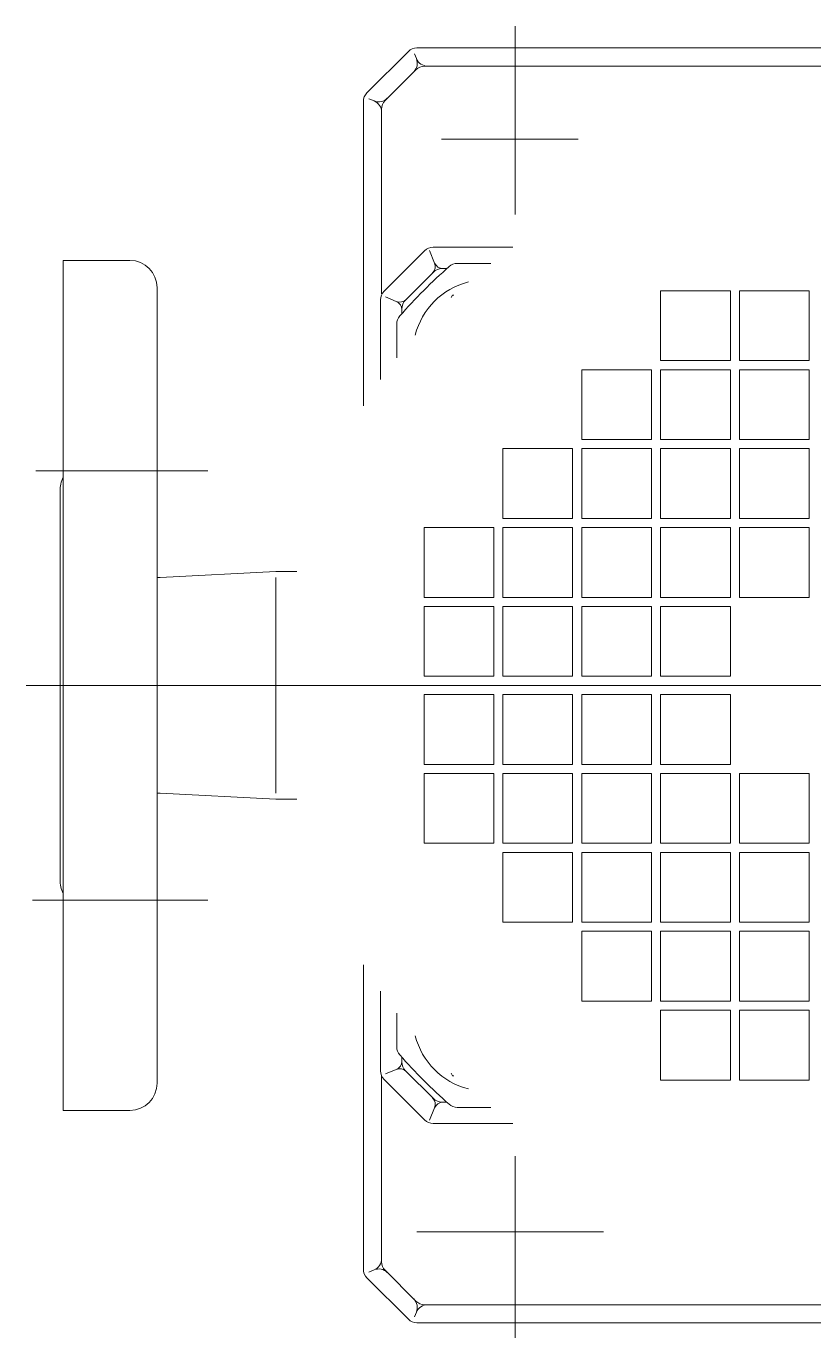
# Model space of a CAD drawing. Header units: millimetres. Extents: x 2085 to 2829, y 1347 to 1643.
# Drawn here: x 2160.0725 to 2160.2023, y 1605.6338 to 1605.8498 of the extents above; entities that cross this region are included whole.
import ezdxf

# ---------------------------------------------------------------- set-up
doc = ezdxf.new("R2010")
doc.units = ezdxf.units.MM
doc.layers.get('0').update_dxf_attribs({"color": 251, "lineweight": 9})
doc.layers.add('A-SANITARIOS', color=251, linetype='Continuous', lineweight=13)

# ---------------------------------------------------------------- blocks, each defined once
blk = doc.blocks.new('BOMBAS-28.02.2025')
at = {"layer": 'A-SANITARIOS'}
for p, q in [((2.222102589294082, -8.268895545974374, -9.617525271273668e-07), (2.222102589294082, -8.237911354750395, -9.617525271273668e-07)), ((2.222102589294082, -8.268895545974374, -9.617525271273668e-07), (2.222102589294082, -8.237911354750395, -9.617525271273668e-07)), ((2.197689674183493, -8.248900905251503, -9.617525271273668e-07), (2.204518107086187, -8.242072647437453, -9.617525271273668e-07)), ((2.197689674183493, -8.248900905251503, -9.617525271273668e-07), (2.204518107086187, -8.242072647437453, -9.617525271273668e-07)), ((2.205515538662439, -8.24248337186873, -9.617525271273668e-07), (2.205833903833991, -8.243251953274012, -9.617525271273668e-07)), ((2.205515538662439, -8.24248337186873, -9.617525271273668e-07), (2.205833903833991, -8.243251953274012, -9.617525271273668e-07)), ((2.205933398887282, -8.241486152634025, -9.617525271273668e-07), (2.338275195419556, -8.241486152634025, -9.617525271273668e-07)), ((2.205933398887282, -8.241486152634025, -9.617525271273668e-07), (2.338275195419556, -8.241486152634025, -9.617525271273668e-07)), ((2.200689682125812, -8.250143559649587, -9.617525271273668e-07), (2.205760510027176, -8.245072860270739, -9.617525271273668e-07)), ((2.200689682125812, -8.250143559649587, -9.617525271273668e-07), (2.205760510027176, -8.245072860270739, -9.617525271273668e-07)), ((2.207175585761433, -8.244486153125763, -9.617525271273668e-07), (2.337032032519346, -8.244486153125763, -9.617525271273668e-07)), ((2.207175585761433, -8.244486153125763, -9.617525271273668e-07), (2.337032032519346, -8.244486153125763, -9.617525271273668e-07)), ((2.197993510722881, -8.24985490180552, -9.617525271273668e-07), (2.198869346961146, -8.250217689201236, -9.617525271273668e-07)), ((2.197993510722881, -8.24985490180552, -9.617525271273668e-07), (2.198869346961146, -8.250217689201236, -9.617525271273668e-07)), ((2.1971042988298, -8.30045117996633, -9.617525271273668e-07), (2.1971042988298, -8.250314736738801, -9.617525271273668e-07)), ((2.1971042988298, -8.30045117996633, -9.617525271273668e-07), (2.1971042988298, -8.250314736738801, -9.617525271273668e-07)), ((2.200104299321538, -8.281994484364986, -9.617525271273668e-07), (2.200104299321538, -8.251557381823659, -9.617525271273668e-07)), ((2.200104299321538, -8.281994484364986, -9.617525271273668e-07), (2.200104299321538, -8.251557381823659, -9.617525271273668e-07)), ((2.23251567533589, -8.256486184895039, -9.617525271273668e-07), (2.209959767147666, -8.256486184895039, -9.617525271273668e-07)), ((2.23251567533589, -8.256486184895039, -9.617525271273668e-07), (2.209959767147666, -8.256486184895039, -9.617525271273668e-07)), ((2.200525549560552, -8.28157320804894, -9.617525271273668e-07), (2.207190233602887, -8.274908520281315, -9.617525271273668e-07)), ((2.200525549560552, -8.28157320804894, -9.617525271273668e-07), (2.207190233602887, -8.274908520281315, -9.617525271273668e-07)), ((2.208003678679233, -8.274874322116375, -9.617525271273668e-07), (2.20884714028216, -8.276910584419966, -9.617525271273668e-07)), ((2.208003678679233, -8.274874322116375, -9.617525271273668e-07), (2.20884714028216, -8.276910584419966, -9.617525271273668e-07)), ((2.221739794447785, -8.274322640150785, -9.617525271273668e-07), (2.208604541927343, -8.274322640150785, -9.617525271273668e-07)), ((2.221739794447785, -8.274322640150785, -9.617525271273668e-07), (2.208604541927343, -8.274322640150785, -9.617525271273668e-07)), ((2.147601369157201, -8.276486244052649, -9.617525271273668e-07), (2.158601369097596, -8.276486244052649, -9.617525271273668e-07)), ((2.147601369157201, -8.276486244052649, -9.617525271273668e-07), (2.147601369157201, -8.416486060246825, -9.617525271273668e-07)), ((2.147601369157201, -8.276486244052649, -9.617525271273668e-07), (2.158601369097596, -8.276486244052649, -9.617525271273668e-07)), ((2.147601369157201, -8.276486244052649, -9.617525271273668e-07), (2.147601369157201, -8.416486060246825, -9.617525271273668e-07)), ((2.210060107841855, -8.27783615887165, -9.617525271273668e-07), (2.210854298755294, -8.27783615887165, -9.617525271273668e-07)), ((2.210060107841855, -8.27783615887165, -9.617525271273668e-07), (2.210854298755294, -8.27783615887165, -9.617525271273668e-07)), ((2.212571827083593, -8.276986153796315, -9.617525271273668e-07), (2.218123586237198, -8.276986153796315, -9.617525271273668e-07)), ((2.212571827083593, -8.276986153796315, -9.617525271273668e-07), (2.218123586237198, -8.276986153796315, -9.617525271273668e-07)), ((2.204039070144063, -8.283028595149517, -9.617525271273668e-07), (2.20864562256611, -8.278422044590116, -9.617525271273668e-07)), ((2.204039070144063, -8.283028595149517, -9.617525271273668e-07), (2.20864562256611, -8.278422044590116, -9.617525271273668e-07)), ((2.163101370766526, -8.280986031517386, -9.617525271273668e-07), (2.163101370766526, -8.41198624484241, -9.617525271273668e-07)), ((2.163101370766526, -8.280986031517386, -9.617525271273668e-07), (2.163101370766526, -8.41198624484241, -9.617525271273668e-07)), ((2.211816323309904, -8.282184610143304, -9.617525271273668e-07), (2.211567846446997, -8.282614981755614, -9.617525271273668e-07)), ((2.211816323309904, -8.282184610143304, -9.617525271273668e-07), (2.211567846446997, -8.282614981755614, -9.617525271273668e-07)), ((2.212025440618163, -8.282184517011046, -9.617525271273668e-07), (2.21181621713913, -8.282184517011046, -9.617525271273668e-07)), ((2.212025440618163, -8.282184517011046, -9.617525271273668e-07), (2.21181621713913, -8.282184517011046, -9.617525271273668e-07)), ((2.246102835371858, -8.29298615269363, -9.617525271273668e-07), (2.246102835371858, -8.2814861536026, -9.617525271273668e-07)), ((2.246102835371858, -8.2814861536026, -9.617525271273668e-07), (2.257602834462887, -8.2814861536026, -9.617525271273668e-07)), ((2.246102835371858, -8.29298615269363, -9.617525271273668e-07), (2.246102835371858, -8.2814861536026, -9.617525271273668e-07)), ((2.246102835371858, -8.2814861536026, -9.617525271273668e-07), (2.257602834462887, -8.2814861536026, -9.617525271273668e-07)), ((2.257602834462887, -8.29298615269363, -9.617525271273668e-07), (2.257602834462887, -8.2814861536026, -9.617525271273668e-07)), ((2.257602834462887, -8.29298615269363, -9.617525271273668e-07), (2.257602834462887, -8.2814861536026, -9.617525271273668e-07)), ((2.259102833777433, -8.29298615269363, -9.617525271273668e-07), (2.259102833777433, -8.2814861536026, -9.617525271273668e-07)), ((2.259102833777433, -8.2814861536026, -9.617525271273668e-07), (2.270602832868462, -8.2814861536026, -9.617525271273668e-07)), ((2.259102833777433, -8.29298615269363, -9.617525271273668e-07), (2.259102833777433, -8.2814861536026, -9.617525271273668e-07)), ((2.259102833777433, -8.2814861536026, -9.617525271273668e-07), (2.270602832868462, -8.2814861536026, -9.617525271273668e-07)), ((2.270602832868462, -8.29298615269363, -9.617525271273668e-07), (2.270602832868462, -8.2814861536026, -9.617525271273668e-07)), ((2.270602832868462, -8.29298615269363, -9.617525271273668e-07), (2.270602832868462, -8.2814861536026, -9.617525271273668e-07)), ((2.19993950179196, -8.282987466081977, -9.617525271273668e-07), (2.19993950179196, -8.296122932806611, -9.617525271273668e-07)), ((2.19993950179196, -8.282987466081977, -9.617525271273668e-07), (2.19993950179196, -8.296122932806611, -9.617525271273668e-07)), ((2.200723822548753, -8.28248367458582, -9.617525271273668e-07), (2.202527373417979, -8.283230731263757, -9.617525271273668e-07)), ((2.200723822548753, -8.28248367458582, -9.617525271273668e-07), (2.202527373417979, -8.283230731263757, -9.617525271273668e-07)), ((2.203452929243213, -8.284442726522684, -9.617525271273668e-07), (2.203452929243213, -8.285237282514572, -9.617525271273668e-07)), ((2.203452929243213, -8.284442726522684, -9.617525271273668e-07), (2.203452929243213, -8.285237282514572, -9.617525271273668e-07)), ((2.202601126715308, -8.292509194463491, -9.617525271273668e-07), (2.202601126715308, -8.286956764757633, -9.617525271273668e-07)), ((2.202601126715308, -8.292509194463491, -9.617525271273668e-07), (2.202601126715308, -8.286956764757633, -9.617525271273668e-07)), ((2.246102835371858, -8.29298615269363, -9.617525271273668e-07), (2.257602834462887, -8.29298615269363, -9.617525271273668e-07)), ((2.246102835371858, -8.29298615269363, -9.617525271273668e-07), (2.257602834462887, -8.29298615269363, -9.617525271273668e-07)), ((2.259102833777433, -8.29298615269363, -9.617525271273668e-07), (2.270602832868462, -8.29298615269363, -9.617525271273668e-07)), ((2.259102833777433, -8.29298615269363, -9.617525271273668e-07), (2.270602832868462, -8.29298615269363, -9.617525271273668e-07)), ((2.233102833240991, -8.30598615296185, -9.617525271273668e-07), (2.233102833240991, -8.294486152008176, -9.617525271273668e-07)), ((2.233102833240991, -8.294486152008176, -9.617525271273668e-07), (2.244602834194666, -8.294486152008176, -9.617525271273668e-07)), ((2.233102833240991, -8.30598615296185, -9.617525271273668e-07), (2.233102833240991, -8.294486152008176, -9.617525271273668e-07)), ((2.233102833240991, -8.294486152008176, -9.617525271273668e-07), (2.244602834194666, -8.294486152008176, -9.617525271273668e-07)), ((2.244602834194666, -8.30598615296185, -9.617525271273668e-07), (2.244602834194666, -8.294486152008176, -9.617525271273668e-07)), ((2.244602834194666, -8.30598615296185, -9.617525271273668e-07), (2.244602834194666, -8.294486152008176, -9.617525271273668e-07)), ((2.246102835371858, -8.30598615296185, -9.617525271273668e-07), (2.246102835371858, -8.294486152008176, -9.617525271273668e-07)), ((2.246102835371858, -8.294486152008176, -9.617525271273668e-07), (2.257602834462887, -8.294486152008176, -9.617525271273668e-07)), ((2.246102835371858, -8.30598615296185, -9.617525271273668e-07), (2.246102835371858, -8.294486152008176, -9.617525271273668e-07)), ((2.246102835371858, -8.294486152008176, -9.617525271273668e-07), (2.257602834462887, -8.294486152008176, -9.617525271273668e-07)), ((2.257602834462887, -8.30598615296185, -9.617525271273668e-07), (2.257602834462887, -8.294486152008176, -9.617525271273668e-07)), ((2.257602834462887, -8.30598615296185, -9.617525271273668e-07), (2.257602834462887, -8.294486152008176, -9.617525271273668e-07)), ((2.259102833777433, -8.294486152008176, -9.617525271273668e-07), (2.270602832868462, -8.294486152008176, -9.617525271273668e-07)), ((2.259102833777433, -8.30598615296185, -9.617525271273668e-07), (2.259102833777433, -8.294486152008176, -9.617525271273668e-07)), ((2.259102833777433, -8.294486152008176, -9.617525271273668e-07), (2.270602832868462, -8.294486152008176, -9.617525271273668e-07)), ((2.259102833777433, -8.30598615296185, -9.617525271273668e-07), (2.259102833777433, -8.294486152008176, -9.617525271273668e-07)), ((2.270602832868462, -8.30598615296185, -9.617525271273668e-07), (2.270602832868462, -8.294486152008176, -9.617525271273668e-07)), ((2.270602832868462, -8.30598615296185, -9.617525271273668e-07), (2.270602832868462, -8.294486152008176, -9.617525271273668e-07)), ((2.233102833240991, -8.30598615296185, -9.617525271273668e-07), (2.244602834194666, -8.30598615296185, -9.617525271273668e-07)), ((2.233102833240991, -8.30598615296185, -9.617525271273668e-07), (2.244602834194666, -8.30598615296185, -9.617525271273668e-07)), ((2.246102835371858, -8.30598615296185, -9.617525271273668e-07), (2.257602834462887, -8.30598615296185, -9.617525271273668e-07)), ((2.246102835371858, -8.30598615296185, -9.617525271273668e-07), (2.257602834462887, -8.30598615296185, -9.617525271273668e-07)), ((2.259102833777433, -8.30598615296185, -9.617525271273668e-07), (2.270602832868462, -8.30598615296185, -9.617525271273668e-07)), ((2.259102833777433, -8.30598615296185, -9.617525271273668e-07), (2.270602832868462, -8.30598615296185, -9.617525271273668e-07)), ((2.220102832972771, -8.318986153230071, -9.617525271273668e-07), (2.220102832972771, -8.307486152276397, -9.617525271273668e-07)), ((2.220102832972771, -8.307486152276397, -9.617525271273668e-07), (2.231602833926445, -8.307486152276397, -9.617525271273668e-07)), ((2.220102832972771, -8.318986153230071, -9.617525271273668e-07), (2.220102832972771, -8.307486152276397, -9.617525271273668e-07)), ((2.220102832972771, -8.307486152276397, -9.617525271273668e-07), (2.231602833926445, -8.307486152276397, -9.617525271273668e-07)), ((2.231602833926445, -8.318986153230071, -9.617525271273668e-07), (2.231602833926445, -8.307486152276397, -9.617525271273668e-07)), ((2.231602833926445, -8.318986153230071, -9.617525271273668e-07), (2.231602833926445, -8.307486152276397, -9.617525271273668e-07)), ((2.233102833240991, -8.318986153230071, -9.617525271273668e-07), (2.233102833240991, -8.307486152276397, -9.617525271273668e-07)), ((2.233102833240991, -8.307486152276397, -9.617525271273668e-07), (2.244602834194666, -8.307486152276397, -9.617525271273668e-07)), ((2.233102833240991, -8.318986153230071, -9.617525271273668e-07), (2.233102833240991, -8.307486152276397, -9.617525271273668e-07)), ((2.233102833240991, -8.307486152276397, -9.617525271273668e-07), (2.244602834194666, -8.307486152276397, -9.617525271273668e-07)), ((2.244602834194666, -8.318986153230071, -9.617525271273668e-07), (2.244602834194666, -8.307486152276397, -9.617525271273668e-07)), ((2.244602834194666, -8.318986153230071, -9.617525271273668e-07), (2.244602834194666, -8.307486152276397, -9.617525271273668e-07)), ((2.246102835371858, -8.318986153230071, -9.617525271273668e-07), (2.246102835371858, -8.307486152276397, -9.617525271273668e-07)), ((2.246102835371858, -8.307486152276397, -9.617525271273668e-07), (2.257602834462887, -8.307486152276397, -9.617525271273668e-07)), ((2.246102835371858, -8.318986153230071, -9.617525271273668e-07), (2.246102835371858, -8.307486152276397, -9.617525271273668e-07)), ((2.246102835371858, -8.307486152276397, -9.617525271273668e-07), (2.257602834462887, -8.307486152276397, -9.617525271273668e-07)), ((2.257602834462887, -8.318986153230071, -9.617525271273668e-07), (2.257602834462887, -8.307486152276397, -9.617525271273668e-07)), ((2.257602834462887, -8.318986153230071, -9.617525271273668e-07), (2.257602834462887, -8.307486152276397, -9.617525271273668e-07)), ((2.259102833777433, -8.307486152276397, -9.617525271273668e-07), (2.270602832868462, -8.307486152276397, -9.617525271273668e-07)), ((2.259102833777433, -8.318986153230071, -9.617525271273668e-07), (2.259102833777433, -8.307486152276397, -9.617525271273668e-07)), ((2.259102833777433, -8.307486152276397, -9.617525271273668e-07), (2.270602832868462, -8.307486152276397, -9.617525271273668e-07)), ((2.259102833777433, -8.318986153230071, -9.617525271273668e-07), (2.259102833777433, -8.307486152276397, -9.617525271273668e-07)), ((2.270602832868462, -8.318986153230071, -9.617525271273668e-07), (2.270602832868462, -8.307486152276397, -9.617525271273668e-07)), ((2.270602832868462, -8.318986153230071, -9.617525271273668e-07), (2.270602832868462, -8.307486152276397, -9.617525271273668e-07)), ((2.143123586982256, -8.311130775138736, -9.617525271273668e-07), (2.171469047054416, -8.311130775138736, -9.617525271273668e-07)), ((2.143123586982256, -8.311130775138736, -9.617525271273668e-07), (2.171469047054416, -8.311130775138736, -9.617525271273668e-07)), ((2.147101366281277, -8.314485877752304, -9.617525271273668e-07), (2.147101366281277, -8.378486428409815, -9.617525271273668e-07)), ((2.147101366281277, -8.314485877752304, -9.617525271273668e-07), (2.147101366281277, -8.378486428409815, -9.617525271273668e-07)), ((2.220102832972771, -8.318986153230071, -9.617525271273668e-07), (2.231602833926445, -8.318986153230071, -9.617525271273668e-07)), ((2.220102832972771, -8.318986153230071, -9.617525271273668e-07), (2.231602833926445, -8.318986153230071, -9.617525271273668e-07)), ((2.233102833240991, -8.318986153230071, -9.617525271273668e-07), (2.244602834194666, -8.318986153230071, -9.617525271273668e-07)), ((2.233102833240991, -8.318986153230071, -9.617525271273668e-07), (2.244602834194666, -8.318986153230071, -9.617525271273668e-07)), ((2.246102835371858, -8.318986153230071, -9.617525271273668e-07), (2.257602834462887, -8.318986153230071, -9.617525271273668e-07)), ((2.246102835371858, -8.318986153230071, -9.617525271273668e-07), (2.257602834462887, -8.318986153230071, -9.617525271273668e-07)), ((2.259102833777433, -8.318986153230071, -9.617525271273668e-07), (2.270602832868462, -8.318986153230071, -9.617525271273668e-07)), ((2.259102833777433, -8.318986153230071, -9.617525271273668e-07), (2.270602832868462, -8.318986153230071, -9.617525271273668e-07)), ((2.207102834567195, -8.331986153498292, -9.617525271273668e-07), (2.207102834567195, -8.320486152544618, -9.617525271273668e-07)), ((2.207102834567195, -8.320486152544618, -9.617525271273668e-07), (2.218602833658224, -8.320486152544618, -9.617525271273668e-07)), ((2.207102834567195, -8.331986153498292, -9.617525271273668e-07), (2.207102834567195, -8.320486152544618, -9.617525271273668e-07)), ((2.207102834567195, -8.320486152544618, -9.617525271273668e-07), (2.218602833658224, -8.320486152544618, -9.617525271273668e-07)), ((2.218602833658224, -8.331986153498292, -9.617525271273668e-07), (2.218602833658224, -8.320486152544618, -9.617525271273668e-07)), ((2.218602833658224, -8.331986153498292, -9.617525271273668e-07), (2.218602833658224, -8.320486152544618, -9.617525271273668e-07)), ((2.220102832972771, -8.331986153498292, -9.617525271273668e-07), (2.220102832972771, -8.320486152544618, -9.617525271273668e-07)), ((2.220102832972771, -8.320486152544618, -9.617525271273668e-07), (2.231602833926445, -8.320486152544618, -9.617525271273668e-07)), ((2.220102832972771, -8.331986153498292, -9.617525271273668e-07), (2.220102832972771, -8.320486152544618, -9.617525271273668e-07)), ((2.220102832972771, -8.320486152544618, -9.617525271273668e-07), (2.231602833926445, -8.320486152544618, -9.617525271273668e-07)), ((2.231602833926445, -8.331986153498292, -9.617525271273668e-07), (2.231602833926445, -8.320486152544618, -9.617525271273668e-07)), ((2.231602833926445, -8.331986153498292, -9.617525271273668e-07), (2.231602833926445, -8.320486152544618, -9.617525271273668e-07)), ((2.233102833240991, -8.331986153498292, -9.617525271273668e-07), (2.233102833240991, -8.320486152544618, -9.617525271273668e-07)), ((2.233102833240991, -8.320486152544618, -9.617525271273668e-07), (2.244602834194666, -8.320486152544618, -9.617525271273668e-07)), ((2.233102833240991, -8.331986153498292, -9.617525271273668e-07), (2.233102833240991, -8.320486152544618, -9.617525271273668e-07)), ((2.233102833240991, -8.320486152544618, -9.617525271273668e-07), (2.244602834194666, -8.320486152544618, -9.617525271273668e-07)), ((2.244602834194666, -8.331986153498292, -9.617525271273668e-07), (2.244602834194666, -8.320486152544618, -9.617525271273668e-07)), ((2.244602834194666, -8.331986153498292, -9.617525271273668e-07), (2.244602834194666, -8.320486152544618, -9.617525271273668e-07)), ((2.246102835371858, -8.331986153498292, -9.617525271273668e-07), (2.246102835371858, -8.320486152544618, -9.617525271273668e-07)), ((2.246102835371858, -8.320486152544618, -9.617525271273668e-07), (2.257602834462887, -8.320486152544618, -9.617525271273668e-07)), ((2.246102835371858, -8.331986153498292, -9.617525271273668e-07), (2.246102835371858, -8.320486152544618, -9.617525271273668e-07)), ((2.246102835371858, -8.320486152544618, -9.617525271273668e-07), (2.257602834462887, -8.320486152544618, -9.617525271273668e-07)), ((2.257602834462887, -8.331986153498292, -9.617525271273668e-07), (2.257602834462887, -8.320486152544618, -9.617525271273668e-07)), ((2.257602834462887, -8.331986153498292, -9.617525271273668e-07), (2.257602834462887, -8.320486152544618, -9.617525271273668e-07)), ((2.259102833777433, -8.320486152544618, -9.617525271273668e-07), (2.270602832868462, -8.320486152544618, -9.617525271273668e-07)), ((2.259102833777433, -8.331986153498292, -9.617525271273668e-07), (2.259102833777433, -8.320486152544618, -9.617525271273668e-07)), ((2.259102833777433, -8.320486152544618, -9.617525271273668e-07), (2.270602832868462, -8.320486152544618, -9.617525271273668e-07)), ((2.259102833777433, -8.331986153498292, -9.617525271273668e-07), (2.259102833777433, -8.320486152544618, -9.617525271273668e-07)), ((2.270602832868462, -8.331986153498292, -9.617525271273668e-07), (2.270602832868462, -8.320486152544618, -9.617525271273668e-07)), ((2.270602832868462, -8.331986153498292, -9.617525271273668e-07), (2.270602832868462, -8.320486152544618, -9.617525271273668e-07)), ((2.163601949199801, -8.3287363499403, -9.617525271273668e-07), (2.182683184131747, -8.327736342325807, -9.617525271273668e-07)), ((2.163601949199801, -8.3287363499403, -9.617525271273668e-07), (2.182683184131747, -8.327736342325807, -9.617525271273668e-07)), ((2.18268291032291, -8.327736122533679, -9.617525271273668e-07), (2.186123586579924, -8.327736122533679, -9.617525271273668e-07)), ((2.18268291032291, -8.327736122533679, -9.617525271273668e-07), (2.186123586579924, -8.327736122533679, -9.617525271273668e-07)), ((2.163101370766526, -8.328736152499914, -9.617525271273668e-07), (2.163601854204899, -8.328736152499914, -9.617525271273668e-07)), ((2.163101370766526, -8.328736152499914, -9.617525271273668e-07), (2.163601854204899, -8.328736152499914, -9.617525271273668e-07)), ((2.182681206002599, -8.328736152499914, -9.617525271273668e-07), (2.182681206002599, -8.364236121997237, -9.617525271273668e-07)), ((2.182681206002599, -8.328736152499914, -9.617525271273668e-07), (2.182681206002599, -8.364236121997237, -9.617525271273668e-07)), ((2.207102834567195, -8.331986153498292, -9.617525271273668e-07), (2.218602833658224, -8.331986153498292, -9.617525271273668e-07)), ((2.207102834567195, -8.331986153498292, -9.617525271273668e-07), (2.218602833658224, -8.331986153498292, -9.617525271273668e-07)), ((2.220102832972771, -8.331986153498292, -9.617525271273668e-07), (2.231602833926445, -8.331986153498292, -9.617525271273668e-07)), ((2.220102832972771, -8.331986153498292, -9.617525271273668e-07), (2.231602833926445, -8.331986153498292, -9.617525271273668e-07)), ((2.233102833240991, -8.331986153498292, -9.617525271273668e-07), (2.244602834194666, -8.331986153498292, -9.617525271273668e-07)), ((2.233102833240991, -8.331986153498292, -9.617525271273668e-07), (2.244602834194666, -8.331986153498292, -9.617525271273668e-07)), ((2.246102835371858, -8.331986153498292, -9.617525271273668e-07), (2.257602834462887, -8.331986153498292, -9.617525271273668e-07)), ((2.246102835371858, -8.331986153498292, -9.617525271273668e-07), (2.257602834462887, -8.331986153498292, -9.617525271273668e-07)), ((2.259102833777433, -8.331986153498292, -9.617525271273668e-07), (2.270602832868462, -8.331986153498292, -9.617525271273668e-07)), ((2.259102833777433, -8.331986153498292, -9.617525271273668e-07), (2.270602832868462, -8.331986153498292, -9.617525271273668e-07)), ((2.207102834567195, -8.333486152812839, -9.617525271273668e-07), (2.218602833658224, -8.333486152812839, -9.617525271273668e-07)), ((2.207102834567195, -8.344986153766513, -9.617525271273668e-07), (2.207102834567195, -8.333486152812839, -9.617525271273668e-07)), ((2.207102834567195, -8.333486152812839, -9.617525271273668e-07), (2.218602833658224, -8.333486152812839, -9.617525271273668e-07)), ((2.207102834567195, -8.344986153766513, -9.617525271273668e-07), (2.207102834567195, -8.333486152812839, -9.617525271273668e-07)), ((2.218602833658224, -8.344986153766513, -9.617525271273668e-07), (2.218602833658224, -8.333486152812839, -9.617525271273668e-07)), ((2.218602833658224, -8.344986153766513, -9.617525271273668e-07), (2.218602833658224, -8.333486152812839, -9.617525271273668e-07)), ((2.220102832972771, -8.344986153766513, -9.617525271273668e-07), (2.220102832972771, -8.333486152812839, -9.617525271273668e-07)), ((2.220102832972771, -8.333486152812839, -9.617525271273668e-07), (2.231602833926445, -8.333486152812839, -9.617525271273668e-07)), ((2.220102832972771, -8.344986153766513, -9.617525271273668e-07), (2.220102832972771, -8.333486152812839, -9.617525271273668e-07)), ((2.220102832972771, -8.333486152812839, -9.617525271273668e-07), (2.231602833926445, -8.333486152812839, -9.617525271273668e-07)), ((2.231602833926445, -8.344986153766513, -9.617525271273668e-07), (2.231602833926445, -8.333486152812839, -9.617525271273668e-07)), ((2.231602833926445, -8.344986153766513, -9.617525271273668e-07), (2.231602833926445, -8.333486152812839, -9.617525271273668e-07)), ((2.233102833240991, -8.344986153766513, -9.617525271273668e-07), (2.233102833240991, -8.333486152812839, -9.617525271273668e-07)), ((2.233102833240991, -8.333486152812839, -9.617525271273668e-07), (2.244602834194666, -8.333486152812839, -9.617525271273668e-07)), ((2.233102833240991, -8.344986153766513, -9.617525271273668e-07), (2.233102833240991, -8.333486152812839, -9.617525271273668e-07)), ((2.233102833240991, -8.333486152812839, -9.617525271273668e-07), (2.244602834194666, -8.333486152812839, -9.617525271273668e-07)), ((2.244602834194666, -8.344986153766513, -9.617525271273668e-07), (2.244602834194666, -8.333486152812839, -9.617525271273668e-07)), ((2.244602834194666, -8.344986153766513, -9.617525271273668e-07), (2.244602834194666, -8.333486152812839, -9.617525271273668e-07)), ((2.246102835371858, -8.333486152812839, -9.617525271273668e-07), (2.257602834462887, -8.333486152812839, -9.617525271273668e-07)), ((2.246102835371858, -8.344986153766513, -9.617525271273668e-07), (2.246102835371858, -8.333486152812839, -9.617525271273668e-07)), ((2.246102835371858, -8.333486152812839, -9.617525271273668e-07), (2.257602834462887, -8.333486152812839, -9.617525271273668e-07)), ((2.246102835371858, -8.344986153766513, -9.617525271273668e-07), (2.246102835371858, -8.333486152812839, -9.617525271273668e-07)), ((2.257602834462887, -8.344986153766513, -9.617525271273668e-07), (2.257602834462887, -8.333486152812839, -9.617525271273668e-07)), ((2.257602834462887, -8.344986153766513, -9.617525271273668e-07), (2.257602834462887, -8.333486152812839, -9.617525271273668e-07)), ((2.207102834567195, -8.344986153766513, -9.617525271273668e-07), (2.218602833658224, -8.344986153766513, -9.617525271273668e-07)), ((2.207102834567195, -8.344986153766513, -9.617525271273668e-07), (2.218602833658224, -8.344986153766513, -9.617525271273668e-07)), ((2.220102832972771, -8.344986153766513, -9.617525271273668e-07), (2.231602833926445, -8.344986153766513, -9.617525271273668e-07)), ((2.220102832972771, -8.344986153766513, -9.617525271273668e-07), (2.231602833926445, -8.344986153766513, -9.617525271273668e-07)), ((2.233102833240991, -8.344986153766513, -9.617525271273668e-07), (2.244602834194666, -8.344986153766513, -9.617525271273668e-07)), ((2.233102833240991, -8.344986153766513, -9.617525271273668e-07), (2.244602834194666, -8.344986153766513, -9.617525271273668e-07)), ((2.246102835371858, -8.344986153766513, -9.617525271273668e-07), (2.257602834462887, -8.344986153766513, -9.617525271273668e-07)), ((2.246102835371858, -8.344986153766513, -9.617525271273668e-07), (2.257602834462887, -8.344986153766513, -9.617525271273668e-07)), ((2.141520069300896, -8.34648615308106, -9.617525271273668e-07), (2.402399708837038, -8.34648615308106, -9.617525271273668e-07)), ((2.141520069300896, -8.34648615308106, -9.617525271273668e-07), (2.402399708837038, -8.34648615308106, -9.617525271273668e-07)), ((2.218602833658224, -8.347986152395606, -9.617525271273668e-07), (2.207102834567195, -8.347986152395606, -9.617525271273668e-07)), ((2.207102834567195, -8.35948615334928, -9.617525271273668e-07), (2.207102834567195, -8.347986152395606, -9.617525271273668e-07)), ((2.218602833658224, -8.347986152395606, -9.617525271273668e-07), (2.207102834567195, -8.347986152395606, -9.617525271273668e-07)), ((2.207102834567195, -8.35948615334928, -9.617525271273668e-07), (2.207102834567195, -8.347986152395606, -9.617525271273668e-07)), ((2.218602833658224, -8.35948615334928, -9.617525271273668e-07), (2.218602833658224, -8.347986152395606, -9.617525271273668e-07)), ((2.218602833658224, -8.35948615334928, -9.617525271273668e-07), (2.218602833658224, -8.347986152395606, -9.617525271273668e-07)), ((2.220102832972771, -8.35948615334928, -9.617525271273668e-07), (2.220102832972771, -8.347986152395606, -9.617525271273668e-07)), ((2.231602833926445, -8.347986152395606, -9.617525271273668e-07), (2.220102832972771, -8.347986152395606, -9.617525271273668e-07)), ((2.220102832972771, -8.35948615334928, -9.617525271273668e-07), (2.220102832972771, -8.347986152395606, -9.617525271273668e-07)), ((2.231602833926445, -8.347986152395606, -9.617525271273668e-07), (2.220102832972771, -8.347986152395606, -9.617525271273668e-07)), ((2.231602833926445, -8.35948615334928, -9.617525271273668e-07), (2.231602833926445, -8.347986152395606, -9.617525271273668e-07)), ((2.231602833926445, -8.35948615334928, -9.617525271273668e-07), (2.231602833926445, -8.347986152395606, -9.617525271273668e-07)), ((2.233102833240991, -8.35948615334928, -9.617525271273668e-07), (2.233102833240991, -8.347986152395606, -9.617525271273668e-07)), ((2.244602834194666, -8.347986152395606, -9.617525271273668e-07), (2.233102833240991, -8.347986152395606, -9.617525271273668e-07)), ((2.233102833240991, -8.35948615334928, -9.617525271273668e-07), (2.233102833240991, -8.347986152395606, -9.617525271273668e-07)), ((2.244602834194666, -8.347986152395606, -9.617525271273668e-07), (2.233102833240991, -8.347986152395606, -9.617525271273668e-07)), ((2.244602834194666, -8.35948615334928, -9.617525271273668e-07), (2.244602834194666, -8.347986152395606, -9.617525271273668e-07)), ((2.244602834194666, -8.35948615334928, -9.617525271273668e-07), (2.244602834194666, -8.347986152395606, -9.617525271273668e-07)), ((2.246102835371858, -8.35948615334928, -9.617525271273668e-07), (2.246102835371858, -8.347986152395606, -9.617525271273668e-07)), ((2.257602834462887, -8.347986152395606, -9.617525271273668e-07), (2.246102835371858, -8.347986152395606, -9.617525271273668e-07)), ((2.246102835371858, -8.35948615334928, -9.617525271273668e-07), (2.246102835371858, -8.347986152395606, -9.617525271273668e-07)), ((2.257602834462887, -8.347986152395606, -9.617525271273668e-07), (2.246102835371858, -8.347986152395606, -9.617525271273668e-07)), ((2.257602834462887, -8.35948615334928, -9.617525271273668e-07), (2.257602834462887, -8.347986152395606, -9.617525271273668e-07)), ((2.257602834462887, -8.35948615334928, -9.617525271273668e-07), (2.257602834462887, -8.347986152395606, -9.617525271273668e-07)), ((2.218602833658224, -8.35948615334928, -9.617525271273668e-07), (2.207102834567195, -8.35948615334928, -9.617525271273668e-07)), ((2.218602833658224, -8.35948615334928, -9.617525271273668e-07), (2.207102834567195, -8.35948615334928, -9.617525271273668e-07)), ((2.231602833926445, -8.35948615334928, -9.617525271273668e-07), (2.220102832972771, -8.35948615334928, -9.617525271273668e-07)), ((2.231602833926445, -8.35948615334928, -9.617525271273668e-07), (2.220102832972771, -8.35948615334928, -9.617525271273668e-07)), ((2.244602834194666, -8.35948615334928, -9.617525271273668e-07), (2.233102833240991, -8.35948615334928, -9.617525271273668e-07)), ((2.244602834194666, -8.35948615334928, -9.617525271273668e-07), (2.233102833240991, -8.35948615334928, -9.617525271273668e-07)), ((2.257602834462887, -8.35948615334928, -9.617525271273668e-07), (2.246102835371858, -8.35948615334928, -9.617525271273668e-07)), ((2.257602834462887, -8.35948615334928, -9.617525271273668e-07), (2.246102835371858, -8.35948615334928, -9.617525271273668e-07)), ((2.218602833658224, -8.360986152663827, -9.617525271273668e-07), (2.207102834567195, -8.360986152663827, -9.617525271273668e-07)), ((2.207102834567195, -8.372486153617501, -9.617525271273668e-07), (2.207102834567195, -8.360986152663827, -9.617525271273668e-07)), ((2.218602833658224, -8.360986152663827, -9.617525271273668e-07), (2.207102834567195, -8.360986152663827, -9.617525271273668e-07)), ((2.207102834567195, -8.372486153617501, -9.617525271273668e-07), (2.207102834567195, -8.360986152663827, -9.617525271273668e-07)), ((2.218602833658224, -8.372486153617501, -9.617525271273668e-07), (2.218602833658224, -8.360986152663827, -9.617525271273668e-07)), ((2.218602833658224, -8.372486153617501, -9.617525271273668e-07), (2.218602833658224, -8.360986152663827, -9.617525271273668e-07)), ((2.231602833926445, -8.360986152663827, -9.617525271273668e-07), (2.220102832972771, -8.360986152663827, -9.617525271273668e-07)), ((2.220102832972771, -8.372486153617501, -9.617525271273668e-07), (2.220102832972771, -8.360986152663827, -9.617525271273668e-07)), ((2.231602833926445, -8.360986152663827, -9.617525271273668e-07), (2.220102832972771, -8.360986152663827, -9.617525271273668e-07)), ((2.220102832972771, -8.372486153617501, -9.617525271273668e-07), (2.220102832972771, -8.360986152663827, -9.617525271273668e-07)), ((2.231602833926445, -8.372486153617501, -9.617525271273668e-07), (2.231602833926445, -8.360986152663827, -9.617525271273668e-07)), ((2.231602833926445, -8.372486153617501, -9.617525271273668e-07), (2.231602833926445, -8.360986152663827, -9.617525271273668e-07)), ((2.244602834194666, -8.360986152663827, -9.617525271273668e-07), (2.233102833240991, -8.360986152663827, -9.617525271273668e-07)), ((2.233102833240991, -8.372486153617501, -9.617525271273668e-07), (2.233102833240991, -8.360986152663827, -9.617525271273668e-07)), ((2.244602834194666, -8.360986152663827, -9.617525271273668e-07), (2.233102833240991, -8.360986152663827, -9.617525271273668e-07)), ((2.233102833240991, -8.372486153617501, -9.617525271273668e-07), (2.233102833240991, -8.360986152663827, -9.617525271273668e-07)), ((2.244602834194666, -8.372486153617501, -9.617525271273668e-07), (2.244602834194666, -8.360986152663827, -9.617525271273668e-07)), ((2.244602834194666, -8.372486153617501, -9.617525271273668e-07), (2.244602834194666, -8.360986152663827, -9.617525271273668e-07)), ((2.257602834462887, -8.360986152663827, -9.617525271273668e-07), (2.246102835371858, -8.360986152663827, -9.617525271273668e-07)), ((2.246102835371858, -8.372486153617501, -9.617525271273668e-07), (2.246102835371858, -8.360986152663827, -9.617525271273668e-07)), ((2.257602834462887, -8.360986152663827, -9.617525271273668e-07), (2.246102835371858, -8.360986152663827, -9.617525271273668e-07)), ((2.246102835371858, -8.372486153617501, -9.617525271273668e-07), (2.246102835371858, -8.360986152663827, -9.617525271273668e-07)), ((2.257602834462887, -8.372486153617501, -9.617525271273668e-07), (2.257602834462887, -8.360986152663827, -9.617525271273668e-07)), ((2.257602834462887, -8.372486153617501, -9.617525271273668e-07), (2.257602834462887, -8.360986152663827, -9.617525271273668e-07)), ((2.259102833777433, -8.372486153617501, -9.617525271273668e-07), (2.259102833777433, -8.360986152663827, -9.617525271273668e-07)), ((2.270602832868462, -8.360986152663827, -9.617525271273668e-07), (2.259102833777433, -8.360986152663827, -9.617525271273668e-07)), ((2.259102833777433, -8.372486153617501, -9.617525271273668e-07), (2.259102833777433, -8.360986152663827, -9.617525271273668e-07)), ((2.270602832868462, -8.360986152663827, -9.617525271273668e-07), (2.259102833777433, -8.360986152663827, -9.617525271273668e-07)), ((2.270602832868462, -8.372486153617501, -9.617525271273668e-07), (2.270602832868462, -8.360986152663827, -9.617525271273668e-07)), ((2.270602832868462, -8.372486153617501, -9.617525271273668e-07), (2.270602832868462, -8.360986152663827, -9.617525271273668e-07)), ((2.163601854204899, -8.364236121997237, -9.617525271273668e-07), (2.163101370766526, -8.364236121997237, -9.617525271273668e-07)), ((2.163601854204899, -8.364236121997237, -9.617525271273668e-07), (2.163101370766526, -8.364236121997237, -9.617525271273668e-07)), ((2.182679559424287, -8.365235954523087, -9.617525271273668e-07), (2.163600269093877, -8.364236051216722, -9.617525271273668e-07)), ((2.182679559424287, -8.365235954523087, -9.617525271273668e-07), (2.163600269093877, -8.364236051216722, -9.617525271273668e-07)), ((2.182680958270794, -8.365236030891538, -9.617525271273668e-07), (2.186123586579924, -8.365236030891538, -9.617525271273668e-07)), ((2.182680958270794, -8.365236030891538, -9.617525271273668e-07), (2.186123586579924, -8.365236030891538, -9.617525271273668e-07)), ((2.218602833658224, -8.372486153617501, -9.617525271273668e-07), (2.207102834567195, -8.372486153617501, -9.617525271273668e-07)), ((2.218602833658224, -8.372486153617501, -9.617525271273668e-07), (2.207102834567195, -8.372486153617501, -9.617525271273668e-07)), ((2.231602833926445, -8.372486153617501, -9.617525271273668e-07), (2.220102832972771, -8.372486153617501, -9.617525271273668e-07)), ((2.231602833926445, -8.372486153617501, -9.617525271273668e-07), (2.220102832972771, -8.372486153617501, -9.617525271273668e-07)), ((2.244602834194666, -8.372486153617501, -9.617525271273668e-07), (2.233102833240991, -8.372486153617501, -9.617525271273668e-07)), ((2.244602834194666, -8.372486153617501, -9.617525271273668e-07), (2.233102833240991, -8.372486153617501, -9.617525271273668e-07)), ((2.257602834462887, -8.372486153617501, -9.617525271273668e-07), (2.246102835371858, -8.372486153617501, -9.617525271273668e-07)), ((2.257602834462887, -8.372486153617501, -9.617525271273668e-07), (2.246102835371858, -8.372486153617501, -9.617525271273668e-07)), ((2.270602832868462, -8.372486153617501, -9.617525271273668e-07), (2.259102833777433, -8.372486153617501, -9.617525271273668e-07)), ((2.270602832868462, -8.372486153617501, -9.617525271273668e-07), (2.259102833777433, -8.372486153617501, -9.617525271273668e-07)), ((2.231602833926445, -8.373986152932048, -9.617525271273668e-07), (2.220102832972771, -8.373986152932048, -9.617525271273668e-07)), ((2.220102832972771, -8.385486152023077, -9.617525271273668e-07), (2.220102832972771, -8.373986152932048, -9.617525271273668e-07)), ((2.231602833926445, -8.373986152932048, -9.617525271273668e-07), (2.220102832972771, -8.373986152932048, -9.617525271273668e-07)), ((2.220102832972771, -8.385486152023077, -9.617525271273668e-07), (2.220102832972771, -8.373986152932048, -9.617525271273668e-07)), ((2.231602833926445, -8.385486152023077, -9.617525271273668e-07), (2.231602833926445, -8.373986152932048, -9.617525271273668e-07)), ((2.231602833926445, -8.385486152023077, -9.617525271273668e-07), (2.231602833926445, -8.373986152932048, -9.617525271273668e-07)), ((2.244602834194666, -8.373986152932048, -9.617525271273668e-07), (2.233102833240991, -8.373986152932048, -9.617525271273668e-07)), ((2.233102833240991, -8.385486152023077, -9.617525271273668e-07), (2.233102833240991, -8.373986152932048, -9.617525271273668e-07)), ((2.244602834194666, -8.373986152932048, -9.617525271273668e-07), (2.233102833240991, -8.373986152932048, -9.617525271273668e-07)), ((2.233102833240991, -8.385486152023077, -9.617525271273668e-07), (2.233102833240991, -8.373986152932048, -9.617525271273668e-07)), ((2.244602834194666, -8.385486152023077, -9.617525271273668e-07), (2.244602834194666, -8.373986152932048, -9.617525271273668e-07)), ((2.244602834194666, -8.385486152023077, -9.617525271273668e-07), (2.244602834194666, -8.373986152932048, -9.617525271273668e-07)), ((2.257602834462887, -8.373986152932048, -9.617525271273668e-07), (2.246102835371858, -8.373986152932048, -9.617525271273668e-07)), ((2.246102835371858, -8.385486152023077, -9.617525271273668e-07), (2.246102835371858, -8.373986152932048, -9.617525271273668e-07)), ((2.257602834462887, -8.373986152932048, -9.617525271273668e-07), (2.246102835371858, -8.373986152932048, -9.617525271273668e-07)), ((2.246102835371858, -8.385486152023077, -9.617525271273668e-07), (2.246102835371858, -8.373986152932048, -9.617525271273668e-07)), ((2.257602834462887, -8.385486152023077, -9.617525271273668e-07), (2.257602834462887, -8.373986152932048, -9.617525271273668e-07)), ((2.257602834462887, -8.385486152023077, -9.617525271273668e-07), (2.257602834462887, -8.373986152932048, -9.617525271273668e-07)), ((2.270602832868462, -8.373986152932048, -9.617525271273668e-07), (2.259102833777433, -8.373986152932048, -9.617525271273668e-07)), ((2.259102833777433, -8.385486152023077, -9.617525271273668e-07), (2.259102833777433, -8.373986152932048, -9.617525271273668e-07)), ((2.270602832868462, -8.373986152932048, -9.617525271273668e-07), (2.259102833777433, -8.373986152932048, -9.617525271273668e-07)), ((2.259102833777433, -8.385486152023077, -9.617525271273668e-07), (2.259102833777433, -8.373986152932048, -9.617525271273668e-07)), ((2.270602832868462, -8.385486152023077, -9.617525271273668e-07), (2.270602832868462, -8.373986152932048, -9.617525271273668e-07)), ((2.270602832868462, -8.385486152023077, -9.617525271273668e-07), (2.270602832868462, -8.373986152932048, -9.617525271273668e-07)), ((2.171469047054416, -8.381843514740467, -9.617525271273668e-07), (2.142554006859427, -8.381843514740467, -9.617525271273668e-07)), ((2.171469047054416, -8.381843514740467, -9.617525271273668e-07), (2.142554006859427, -8.381843514740467, -9.617525271273668e-07)), ((2.231602833926445, -8.385486152023077, -9.617525271273668e-07), (2.220102832972771, -8.385486152023077, -9.617525271273668e-07)), ((2.231602833926445, -8.385486152023077, -9.617525271273668e-07), (2.220102832972771, -8.385486152023077, -9.617525271273668e-07)), ((2.244602834194666, -8.385486152023077, -9.617525271273668e-07), (2.233102833240991, -8.385486152023077, -9.617525271273668e-07)), ((2.244602834194666, -8.385486152023077, -9.617525271273668e-07), (2.233102833240991, -8.385486152023077, -9.617525271273668e-07)), ((2.257602834462887, -8.385486152023077, -9.617525271273668e-07), (2.246102835371858, -8.385486152023077, -9.617525271273668e-07)), ((2.257602834462887, -8.385486152023077, -9.617525271273668e-07), (2.246102835371858, -8.385486152023077, -9.617525271273668e-07)), ((2.270602832868462, -8.385486152023077, -9.617525271273668e-07), (2.259102833777433, -8.385486152023077, -9.617525271273668e-07)), ((2.270602832868462, -8.385486152023077, -9.617525271273668e-07), (2.259102833777433, -8.385486152023077, -9.617525271273668e-07)), ((2.244602834194666, -8.386986153200269, -9.617525271273668e-07), (2.233102833240991, -8.386986153200269, -9.617525271273668e-07)), ((2.233102833240991, -8.398486152291298, -9.617525271273668e-07), (2.233102833240991, -8.386986153200269, -9.617525271273668e-07)), ((2.244602834194666, -8.386986153200269, -9.617525271273668e-07), (2.233102833240991, -8.386986153200269, -9.617525271273668e-07)), ((2.233102833240991, -8.398486152291298, -9.617525271273668e-07), (2.233102833240991, -8.386986153200269, -9.617525271273668e-07)), ((2.244602834194666, -8.398486152291298, -9.617525271273668e-07), (2.244602834194666, -8.386986153200269, -9.617525271273668e-07)), ((2.244602834194666, -8.398486152291298, -9.617525271273668e-07), (2.244602834194666, -8.386986153200269, -9.617525271273668e-07)), ((2.257602834462887, -8.386986153200269, -9.617525271273668e-07), (2.246102835371858, -8.386986153200269, -9.617525271273668e-07)), ((2.246102835371858, -8.398486152291298, -9.617525271273668e-07), (2.246102835371858, -8.386986153200269, -9.617525271273668e-07)), ((2.257602834462887, -8.386986153200269, -9.617525271273668e-07), (2.246102835371858, -8.386986153200269, -9.617525271273668e-07)), ((2.246102835371858, -8.398486152291298, -9.617525271273668e-07), (2.246102835371858, -8.386986153200269, -9.617525271273668e-07)), ((2.257602834462887, -8.398486152291298, -9.617525271273668e-07), (2.257602834462887, -8.386986153200269, -9.617525271273668e-07)), ((2.257602834462887, -8.398486152291298, -9.617525271273668e-07), (2.257602834462887, -8.386986153200269, -9.617525271273668e-07)), ((2.270602832868462, -8.386986153200269, -9.617525271273668e-07), (2.259102833777433, -8.386986153200269, -9.617525271273668e-07)), ((2.259102833777433, -8.398486152291298, -9.617525271273668e-07), (2.259102833777433, -8.386986153200269, -9.617525271273668e-07)), ((2.270602832868462, -8.386986153200269, -9.617525271273668e-07), (2.259102833777433, -8.386986153200269, -9.617525271273668e-07)), ((2.259102833777433, -8.398486152291298, -9.617525271273668e-07), (2.259102833777433, -8.386986153200269, -9.617525271273668e-07)), ((2.270602832868462, -8.398486152291298, -9.617525271273668e-07), (2.270602832868462, -8.386986153200269, -9.617525271273668e-07)), ((2.270602832868462, -8.398486152291298, -9.617525271273668e-07), (2.270602832868462, -8.386986153200269, -9.617525271273668e-07)), ((2.1971042988298, -8.44268880598247, -9.617525271273668e-07), (2.1971042988298, -8.392521157860756, -9.617525271273668e-07)), ((2.1971042988298, -8.44268880598247, -9.617525271273668e-07), (2.1971042988298, -8.392521157860756, -9.617525271273668e-07)), ((2.19993950179196, -8.396849373355508, -9.617525271273668e-07), (2.19993950179196, -8.409984931349754, -9.617525271273668e-07)), ((2.19993950179196, -8.396849373355508, -9.617525271273668e-07), (2.19993950179196, -8.409984931349754, -9.617525271273668e-07)), ((2.244602834194666, -8.398486152291298, -9.617525271273668e-07), (2.233102833240991, -8.398486152291298, -9.617525271273668e-07)), ((2.244602834194666, -8.398486152291298, -9.617525271273668e-07), (2.233102833240991, -8.398486152291298, -9.617525271273668e-07)), ((2.257602834462887, -8.398486152291298, -9.617525271273668e-07), (2.246102835371858, -8.398486152291298, -9.617525271273668e-07)), ((2.257602834462887, -8.398486152291298, -9.617525271273668e-07), (2.246102835371858, -8.398486152291298, -9.617525271273668e-07)), ((2.270602832868462, -8.398486152291298, -9.617525271273668e-07), (2.259102833777433, -8.398486152291298, -9.617525271273668e-07)), ((2.270602832868462, -8.398486152291298, -9.617525271273668e-07), (2.259102833777433, -8.398486152291298, -9.617525271273668e-07)), ((2.202601126715308, -8.406015114858747, -9.617525271273668e-07), (2.202601126715308, -8.400463111698627, -9.617525271273668e-07)), ((2.202601126715308, -8.406015114858747, -9.617525271273668e-07), (2.202601126715308, -8.400463111698627, -9.617525271273668e-07)), ((2.257602834462887, -8.39998615346849, -9.617525271273668e-07), (2.246102835371858, -8.39998615346849, -9.617525271273668e-07)), ((2.246102835371858, -8.411486152559519, -9.617525271273668e-07), (2.246102835371858, -8.39998615346849, -9.617525271273668e-07)), ((2.257602834462887, -8.39998615346849, -9.617525271273668e-07), (2.246102835371858, -8.39998615346849, -9.617525271273668e-07)), ((2.246102835371858, -8.411486152559519, -9.617525271273668e-07), (2.246102835371858, -8.39998615346849, -9.617525271273668e-07)), ((2.257602834462887, -8.411486152559519, -9.617525271273668e-07), (2.257602834462887, -8.39998615346849, -9.617525271273668e-07)), ((2.257602834462887, -8.411486152559519, -9.617525271273668e-07), (2.257602834462887, -8.39998615346849, -9.617525271273668e-07)), ((2.270602832868462, -8.39998615346849, -9.617525271273668e-07), (2.259102833777433, -8.39998615346849, -9.617525271273668e-07)), ((2.259102833777433, -8.411486152559519, -9.617525271273668e-07), (2.259102833777433, -8.39998615346849, -9.617525271273668e-07)), ((2.270602832868462, -8.39998615346849, -9.617525271273668e-07), (2.259102833777433, -8.39998615346849, -9.617525271273668e-07)), ((2.259102833777433, -8.411486152559519, -9.617525271273668e-07), (2.259102833777433, -8.39998615346849, -9.617525271273668e-07)), ((2.270602832868462, -8.411486152559519, -9.617525271273668e-07), (2.270602832868462, -8.39998615346849, -9.617525271273668e-07)), ((2.270602832868462, -8.411486152559519, -9.617525271273668e-07), (2.270602832868462, -8.39998615346849, -9.617525271273668e-07)), ((2.203452929243213, -8.407735023647547, -9.617525271273668e-07), (2.203452929243213, -8.408529488369823, -9.617525271273668e-07)), ((2.203452929243213, -8.407735023647547, -9.617525271273668e-07), (2.203452929243213, -8.408529488369823, -9.617525271273668e-07)), ((2.202527438610559, -8.40974148362875, -9.617525271273668e-07), (2.20072366981185, -8.410488633438945, -9.617525271273668e-07)), ((2.202527438610559, -8.40974148362875, -9.617525271273668e-07), (2.20072366981185, -8.410488633438945, -9.617525271273668e-07)), ((2.200104299321538, -8.441415168344975, -9.617525271273668e-07), (2.200104299321538, -8.41081421636045, -9.617525271273668e-07)), ((2.200104299321538, -8.441415168344975, -9.617525271273668e-07), (2.200104299321538, -8.41081421636045, -9.617525271273668e-07)), ((2.207190323009854, -8.418063890188932, -9.617525271273668e-07), (2.200525633379584, -8.411399202421308, -9.617525271273668e-07)), ((2.207190323009854, -8.418063890188932, -9.617525271273668e-07), (2.200525633379584, -8.411399202421308, -9.617525271273668e-07)), ((2.208645708247786, -8.414550367742777, -9.617525271273668e-07), (2.204039153963095, -8.40994381532073, -9.617525271273668e-07)), ((2.208645708247786, -8.414550367742777, -9.617525271273668e-07), (2.204039153963095, -8.40994381532073, -9.617525271273668e-07)), ((2.211567893013125, -8.410357363522053, -9.617525271273668e-07), (2.211816308408743, -8.41078762896359, -9.617525271273668e-07)), ((2.211567893013125, -8.410357363522053, -9.617525271273668e-07), (2.211816308408743, -8.41078762896359, -9.617525271273668e-07)), ((2.212025440618163, -8.410787727683783, -9.617525271273668e-07), (2.21181621713913, -8.410787727683783, -9.617525271273668e-07)), ((2.212025440618163, -8.410787727683783, -9.617525271273668e-07), (2.21181621713913, -8.410787727683783, -9.617525271273668e-07)), ((2.257602834462887, -8.411486152559519, -9.617525271273668e-07), (2.246102835371858, -8.411486152559519, -9.617525271273668e-07)), ((2.257602834462887, -8.411486152559519, -9.617525271273668e-07), (2.246102835371858, -8.411486152559519, -9.617525271273668e-07)), ((2.270602832868462, -8.411486152559519, -9.617525271273668e-07), (2.259102833777433, -8.411486152559519, -9.617525271273668e-07)), ((2.270602832868462, -8.411486152559519, -9.617525271273668e-07), (2.259102833777433, -8.411486152559519, -9.617525271273668e-07)), ((2.208847473695641, -8.416061894968152, -9.617525271273668e-07), (2.208003989740973, -8.418098215013742, -9.617525271273668e-07)), ((2.208847473695641, -8.416061894968152, -9.617525271273668e-07), (2.208003989740973, -8.418098215013742, -9.617525271273668e-07)), ((2.210060107841855, -8.415136147290468, -9.617525271273668e-07), (2.210854298755294, -8.415136147290468, -9.617525271273668e-07)), ((2.210060107841855, -8.415136147290468, -9.617525271273668e-07), (2.210854298755294, -8.415136147290468, -9.617525271273668e-07)), ((2.218123345955973, -8.415985817089677, -9.617525271273668e-07), (2.212571827083593, -8.415985817089677, -9.617525271273668e-07)), ((2.218123345955973, -8.415985817089677, -9.617525271273668e-07), (2.212571827083593, -8.415985817089677, -9.617525271273668e-07)), ((2.158601369097596, -8.416486060246825, -9.617525271273668e-07), (2.147601369157201, -8.416486060246825, -9.617525271273668e-07)), ((2.158601369097596, -8.416486060246825, -9.617525271273668e-07), (2.147601369157201, -8.416486060246825, -9.617525271273668e-07)), ((2.208604541927343, -8.418649666011333, -9.617525271273668e-07), (2.221739794447785, -8.418649666011333, -9.617525271273668e-07)), ((2.208604541927343, -8.418649666011333, -9.617525271273668e-07), (2.221739794447785, -8.418649666011333, -9.617525271273668e-07)), ((2.222102833300596, -8.453937537968159, -9.617525271273668e-07), (2.222102833300596, -8.424012809991837, -9.617525271273668e-07)), ((2.222102833300596, -8.453937537968159, -9.617525271273668e-07), (2.222102833300596, -8.424012809991837, -9.617525271273668e-07)), ((2.205931202828651, -8.436486061662436, -9.617525271273668e-07), (2.236688039585715, -8.436486061662436, -9.617525271273668e-07)), ((2.205931202828651, -8.436486061662436, -9.617525271273668e-07), (2.236688039585715, -8.436486061662436, -9.617525271273668e-07)), ((2.204518218844896, -8.450899889692664, -9.617525271273668e-07), (2.197689614578849, -8.444071458652616, -9.617525271273668e-07)), ((2.204518218844896, -8.450899889692664, -9.617525271273668e-07), (2.197689614578849, -8.444071458652616, -9.617525271273668e-07)), ((2.198869212850695, -8.44275476038456, -9.617525271273668e-07), (2.197993385925656, -8.443117547780275, -9.617525271273668e-07)), ((2.198869212850695, -8.44275476038456, -9.617525271273668e-07), (2.197993385925656, -8.443117547780275, -9.617525271273668e-07)), ((2.205760970100528, -8.447900019586086, -9.617525271273668e-07), (2.200690138473874, -8.442829322069883, -9.617525271273668e-07)), ((2.205760970100528, -8.447900019586086, -9.617525271273668e-07), (2.200690138473874, -8.442829322069883, -9.617525271273668e-07)), ((2.337031542643672, -8.448486046865582, -9.617525271273668e-07), (2.20717485374189, -8.448486046865582, -9.617525271273668e-07)), ((2.337031542643672, -8.448486046865582, -9.617525271273668e-07), (2.20717485374189, -8.448486046865582, -9.617525271273668e-07)), ((2.205833618849283, -8.449720300734043, -9.617525271273668e-07), (2.205515249952441, -8.45048888027668, -9.617525271273668e-07)), ((2.205833618849283, -8.449720300734043, -9.617525271273668e-07), (2.205515249952441, -8.45048888027668, -9.617525271273668e-07)), ((2.338274223118788, -8.451486045494676, -9.617525271273668e-07), (2.20593169084168, -8.451486045494676, -9.617525271273668e-07)), ((2.338274223118788, -8.451486045494676, -9.617525271273668e-07), (2.20593169084168, -8.451486045494676, -9.617525271273668e-07))]:
    blk.add_line(p, q, dxfattribs=at)
for centre, radius, start, end in [((2.205933398887282, -8.24348615296185, -9.617525271273668e-07), 0.002, 90.00001814269001, 134.9951939717969), ((2.205933398887282, -8.24348615296185, -9.617525271273668e-07), 0.002, 90.00001814269001, 134.9951939717969), ((2.203987353801494, -8.244016760960221, -9.617525271273668e-07), 0.002, 315.0002190709523, 22.4999730452977), ((2.203987353801494, -8.244016760960221, -9.617525271273668e-07), 0.002, 315.0002190709523, 22.4999730452977), ((2.207682912558084, -8.242486184462905, -9.617525271273668e-07), 0.002, 202.5008629737526, 270.0006379823571), ((2.207682912558084, -8.242486184462905, -9.617525271273668e-07), 0.002, 202.5008629737526, 270.0006379823571), ((2.207175585761433, -8.246486153453588, -9.617525271273668e-07), 0.002, 90.00012699882987, 134.9993427836057), ((2.207175585761433, -8.246486153453588, -9.617525271273668e-07), 0.002, 90.00012699882987, 134.9993427836057), ((2.199104785308009, -8.250314643606544, -9.617525271273668e-07), 0.002, 134.9992540371837, 180.0003088526165), ((2.199104785308009, -8.250314643606544, -9.617525271273668e-07), 0.002, 134.9992540371837, 180.0003088526165), ((2.199634570017224, -8.24836957640946, -9.617525271273668e-07), 0.002, 247.5046169324382, 315.0027317932692), ((2.199634570017224, -8.24836957640946, -9.617525271273668e-07), 0.002, 247.5046169324382, 315.0027317932692), ((2.198103809118038, -8.252065040171146, -9.617525271273668e-07), 0.002, 359.9996909339401, 67.49305203303476), ((2.198103809118038, -8.252065040171146, -9.617525271273668e-07), 0.002, 359.9996909339401, 67.49305203303476), ((2.202104541793233, -8.251557288691401, -9.617525271273668e-07), 0.002, 134.9996639592237, 180.0001269988299), ((2.202104541793233, -8.251557288691401, -9.617525271273668e-07), 0.002, 134.9996639592237, 180.0001269988299), ((2.208604541927343, -8.276322640478611, -9.617525271273668e-07), 0.002, 90.00012699882987, 135.0000838401061), ((2.208604541927343, -8.276322640478611, -9.617525271273668e-07), 0.002, 90.00012699882987, 135.0000838401061), ((2.158602833136683, -8.280986031517386, -9.617525271273668e-07), 0.004499994, 359.9999639280634, 89.99994599881688), ((2.158602833136683, -8.280986031517386, -9.617525271273668e-07), 0.004499994, 359.9999639280634, 89.99994599881688), ((2.272101124137407, -8.34648615308106, -9.617525271273668e-07), 0.092, 131.4097231934089, 138.5904382701905), ((2.272101124137407, -8.34648615308106, -9.617525271273668e-07), 0.092, 131.4097231934089, 138.5904382701905), ((2.207462205871707, -8.277484230697155, -9.617525271273668e-07), 0.0015, 314.9998360175063, 22.50035586176528), ((2.207462205871707, -8.277484230697155, -9.617525271273668e-07), 0.0015, 314.9998360175063, 22.50035586176528), ((2.210060107841855, -8.279836159199476, -9.617525271273668e-07), 0.002, 90.00039999295325, 135.0002818567023), ((2.210060107841855, -8.279836159199476, -9.617525271273668e-07), 0.002, 90.00039999295325, 135.0002818567023), ((2.210233939200407, -8.276336159557104, -9.617525271273668e-07), 0.0015, 202.5002278712475, 269.9998181462133), ((2.210233939200407, -8.276336159557104, -9.617525271273668e-07), 0.0015, 202.5002278712475, 269.9998181462133), ((2.212571827083593, -8.278986152261496, -9.617525271273668e-07), 0.002, 89.99997011792239, 131.4096070238221), ((2.212571827083593, -8.278986152261496, -9.617525271273668e-07), 0.002, 89.99997011792239, 131.4096070238221), ((2.217301317810779, -8.29168457724154, -9.617525271273668e-07), 0.012, 103.9538279065385, 166.046110866051), ((2.217301317810779, -8.29168457724154, -9.617525271273668e-07), 0.012, 103.9538279065385, 166.046110866051), ((2.201939990132814, -8.28298737294972, -9.617525271273668e-07), 0.002, 135.0005378270173, 180.0003218726646), ((2.201939990132814, -8.28298737294972, -9.617525271273668e-07), 0.002, 135.0005378270173, 180.0003218726646), ((2.203101368009811, -8.281844947487116, -9.617525271273668e-07), 0.0015, 247.4995360328856, 314.9993448965877), ((2.203101368009811, -8.281844947487116, -9.617525271273668e-07), 0.0015, 247.4995360328856, 314.9993448965877), ((2.201953417941695, -8.284616583958268, -9.617525271273668e-07), 0.0015, 359.9998548584801, 67.50042885734109), ((2.201953417941695, -8.284616583958268, -9.617525271273668e-07), 0.0015, 359.9998548584801, 67.50042885734109), ((2.205453419446712, -8.284442726522684, -9.617525271273668e-07), 0.002, 135.0003367930545, 180.0000388467009), ((2.205453419446712, -8.284442726522684, -9.617525271273668e-07), 0.002, 135.0003367930545, 180.0000388467009), ((2.204601127043134, -8.286956764757633, -9.617525271273668e-07), 0.002, 138.5904927699023, 180.0000729976468), ((2.204601127043134, -8.286956764757633, -9.617525271273668e-07), 0.002, 138.5904927699023, 180.0000729976468), ((2.152602834015852, -8.314485877752304, -9.617525271273668e-07), 0.005499992, 155.4168509514595, 179.9999639280634), ((2.152602834015852, -8.314485877752304, -9.617525271273668e-07), 0.005499992, 155.4168509514595, 179.9999639280634), ((2.152602834015852, -8.378486428409815, -9.617525271273668e-07), 0.005499992, 180, 204.5831490485405), ((2.152602834015852, -8.378486428409815, -9.617525271273668e-07), 0.005499992, 180, 204.5831490485405), ((2.217301317810779, -8.401287758722901, -9.617525271273668e-07), 0.012, 193.9535730343994, 256.0465410531024), ((2.217301317810779, -8.401287758722901, -9.617525271273668e-07), 0.012, 193.9535730343994, 256.0465410531024), ((2.204601127043134, -8.406015114858747, -9.617525271273668e-07), 0.002, 180, 221.4096098261321), ((2.204601127043134, -8.406015114858747, -9.617525271273668e-07), 0.002, 180, 221.4096098261321), ((2.272101124137407, -8.34648615308106, -9.617525271273668e-07), 0.092, 221.4096269723726, 228.5903821660271), ((2.272101124137407, -8.34648615308106, -9.617525271273668e-07), 0.092, 221.4096269723726, 228.5903821660271), ((2.203101368009811, -8.411127358675003, -9.617525271273668e-07), 0.0015, 45.00065510341234, 112.5004639671144), ((2.203101368009811, -8.411127358675003, -9.617525271273668e-07), 0.0015, 45.00065510341234, 112.5004639671144), ((2.201953417941695, -8.408355720341206, -9.617525271273668e-07), 0.0015, 292.4995539814543, 0.0001280660469375258), ((2.201953417941695, -8.408355720341206, -9.617525271273668e-07), 0.0015, 292.4995539814543, 0.0001280660469375258), ((2.205453419446712, -8.408529579639435, -9.617525271273668e-07), 0.002, 180, 224.9996632069455), ((2.205453419446712, -8.408529579639435, -9.617525271273668e-07), 0.002, 180, 224.9996632069455), ((2.158602833136683, -8.41198624484241, -9.617525271273668e-07), 0.004499994, 269.9999820707534, 359.9999639280634), ((2.158602833136683, -8.41198624484241, -9.617525271273668e-07), 0.004499994, 269.9999820707534, 359.9999639280634), ((2.201939990132814, -8.409984931349754, -9.617525271273668e-07), 0.002, 180, 224.9999499676054), ((2.201939990132814, -8.409984931349754, -9.617525271273668e-07), 0.002, 180, 224.9999499676054), ((2.207462205871707, -8.415488090366125, -9.617525271273668e-07), 0.0015, 337.4996270416897, 45.00014617307428), ((2.207462205871707, -8.415488090366125, -9.617525271273668e-07), 0.0015, 337.4996270416897, 45.00014617307428), ((2.210060107841855, -8.413136146962643, -9.617525271273668e-07), 0.002, 224.9997181432977, 269.9996000070467), ((2.210060107841855, -8.413136146962643, -9.617525271273668e-07), 0.002, 224.9997181432977, 269.9996000070467), ((2.210233939200407, -8.416636146605015, -9.617525271273668e-07), 0.0015, 90.00018206723009, 157.4997721287525), ((2.210233939200407, -8.416636146605015, -9.617525271273668e-07), 0.0015, 90.00018206723009, 157.4997721287525), ((2.212571827083593, -8.413985816761851, -9.617525271273668e-07), 0.002, 228.5903991894369, 270.0000230518884), ((2.212571827083593, -8.413985816761851, -9.617525271273668e-07), 0.002, 228.5903991894369, 270.0000230518884), ((2.208604541927343, -8.416649665683508, -9.617525271273668e-07), 0.002, 224.9997350471535, 269.9996000070467), ((2.208604541927343, -8.416649665683508, -9.617525271273668e-07), 0.002, 224.9997350471535, 269.9996000070467), ((2.198103566974169, -8.440907234326005, -9.617525271273668e-07), 0.002, 292.5068761672247, 0.0002369221868334669), ((2.198103566974169, -8.440907234326005, -9.617525271273668e-07), 0.002, 292.5068761672247, 0.0002369221868334669), ((2.202104541793233, -8.441415214911103, -9.617525271273668e-07), 0.002, 180, 225.0004730839291), ((2.202104541793233, -8.441415214911103, -9.617525271273668e-07), 0.002, 180, 225.0004730839291), ((2.199104299157625, -8.442657630890608, -9.617525271273668e-07), 0.002, 180, 225.0007631685266), ((2.199104299157625, -8.442657630890608, -9.617525271273668e-07), 0.002, 180, 225.0007631685266), ((2.199634327873355, -8.444602714851499, -9.617525271273668e-07), 0.002, 44.99726820673074, 112.4953830675618), ((2.199634327873355, -8.444602714851499, -9.617525271273668e-07), 0.002, 44.99726820673074, 112.4953830675618), ((2.20398710979498, -8.448955528438091, -9.617525271273668e-07), 0.002, 337.4999550463085, 44.99970908883976), ((2.20398710979498, -8.448955528438091, -9.617525271273668e-07), 0.002, 337.4999550463085, 44.99970908883976), ((2.207175341754919, -8.446486122906208, -9.617525271273668e-07), 0.002, 225.0005201732415, 269.9996540082299), ((2.207175341754919, -8.446486122906208, -9.617525271273668e-07), 0.002, 225.0005201732415, 269.9996540082299), ((2.207682666688925, -8.450486106798053, -9.617525271273668e-07), 0.002, 89.99936201764285, 157.4991370262474), ((2.207682666688925, -8.450486106798053, -9.617525271273668e-07), 0.002, 89.99936201764285, 157.4991370262474), ((2.205932910874253, -8.449486121535301, -9.617525271273668e-07), 0.002, 225.0048060282031, 269.9999820707534), ((2.205932910874253, -8.449486121535301, -9.617525271273668e-07), 0.002, 225.0048060282031, 269.9999820707534)]:
    blk.add_arc(centre, radius, start, end, dxfattribs=at)

msp = doc.modelspace()

# ---------------------------------------------------------------- block references
msp.add_blockref('BOMBAS-28.02.2025', (2157.930955654186, 1614.087756893471))

doc.saveas('drawing.dxf')
